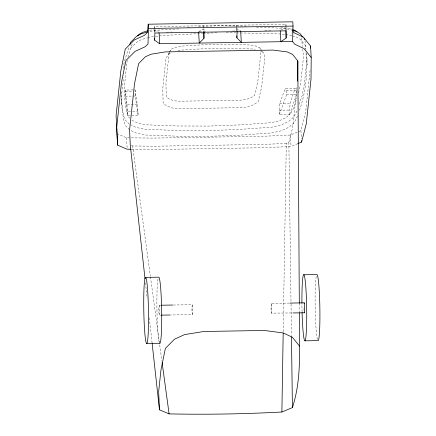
<?xml version="1.0" encoding="UTF-8"?>
<svg xmlns="http://www.w3.org/2000/svg" width="436" height="436" viewBox="0 0 436 436"><rect width="100%" height="100%" fill="white"/><g stroke="black" fill="none" stroke-linecap="round" stroke-linejoin="round"><path stroke-width="0.33" stroke-dasharray="2.18 1.64" d="M283.198 331.769L286.288 143.4L288.866 142.316L292.752 127.154L296.992 87.244M129.666 129.879L125.383 125.59L123.688 120.794L121.579 104.427L121.377 92.596M121.579 104.427L121.818 92.879L123.459 77.45M125.045 91.903L125.094 90.067L135.051 89.903L137.335 104.596L138.196 115.633L127.715 115.807L125.045 91.903L132.953 91.773M135.051 89.903L135.182 96.029L138.196 115.633M131.917 120.232L137.989 123.17L145.842 124.805L177.828 125.977L208.152 126.08L238.606 124.963L270.958 122.723L279.187 120.821L285.902 117.671L289.777 114.352L289.531 110.063L290.136 103.294L295.096 88.497L285.144 88.661L279.721 103.468L279.078 110.232L279.329 114.526L289.777 114.352L290.605 113.676L293.128 109.109L296.976 97.789M123.486 68.376L124.124 62.337L129.018 46.99M127.176 60.173L124.625 84.197L124.396 95.664L126.489 111.883L128.048 116.379L129.77 118.091M154.23 32.406L154.529 26.58L285.967 24.389L286.338 30.825M169.119 52.952L165.931 82.971L166.285 97.005L169.348 99.114L174.302 100.798L179.817 101.207L240.002 100.204L245.626 99.615L250.956 97.757L254.482 95.533L257.823 81.439L261.011 51.421M203.558 27.746L203.77 25.757L203.879 27.691M236.53 31.174L236.585 26.536M285.673 30.22L285.967 24.389M292.115 28.166L292.109 33.436M306.35 53.388L306.988 59.296L304.35 84.115L302.132 95.702L298.682 105.85M306.988 59.296C307.048 76.638 305.244 94.536 299.227 110.935M310.072 70.349L305.598 112.434L300.933 130.631L301.401 138.708M298.682 92.764L300.895 81.26L303.516 56.576L302.72 49.246M127.922 57.187L132.424 43.289M289.777 114.352L296.415 94.601L296.169 90.312L295.096 88.497M296.96 110.924L293.804 117.066L288.594 121.513L281.084 125.039L271.808 127.176L238.824 129.476L208.141 130.615L177.588 130.495L144.981 129.285L136.125 127.448L131.034 124.985M297.505 116.014L294.137 122.783L288.926 127.23L281.411 130.756L272.135 132.893L239.157 135.193L208.468 136.332L177.915 136.212L145.308 135.007L136.457 133.171L130.233 130.157M279.329 114.526L286.528 94.765L286.278 90.475L285.144 88.661M169.435 52.353L171.016 49.355L174.727 47.573L180.264 46.227A284 141.569 -3.3 0 1 251.261 45.044L256.531 46.211L259.878 47.873L261.867 50.538M160.568 305.233C157.908 303.761 158.121 316.71 160.731 315.152M159.385 315.173L159.658 310.209L159.222 305.255M173.348 305.02L192.178 304.71L191.911 309.674L192.347 314.628L170.819 314.983M192.347 314.628L192.614 309.664L192.178 304.71M289.444 303.091L271.285 303.391L271.012 308.356L271.356 313.135L292.97 312.955M271.448 313.31L271.715 308.345L271.285 303.391M169.19 52.614L165.974 58.549L162.759 88.813L163.151 103.425L167.102 106.15L173.103 108.199L179.665 108.684L240.443 107.67L247.13 106.967L253.589 104.711L258.139 101.844L261.638 87.167L264.854 56.903L263.464 52.663L262.265 51.067M169.495 52.075L171.016 49.355M130.773 48.233L136.822 42.118L141.433 39.562L147.15 37.91M198.603 31.626L203.416 29.07L203.53 31.06M168.274 54.249L171.01 52.925M116.892 133.694L126.522 137.781L153.401 138.092L263.355 136.261L290.398 135.051L300.933 130.631M131.885 149.275L154.061 149.532L264.014 147.7L291.057 146.491L297.875 143.635M280.806 30.046L285.558 28.264M149.603 30.313L155.374 29.425M147.788 37.725L150.327 36.989L154.9 36.45M178.041 50.685L179.855 50.238A290.409 144.768 -3.3 0 1 252.695 49.028L255.229 49.595M158.628 29.038L159.93 28.885M150 31.267L163.059 29.73L179.283 28.901M155.554 36.373L163.391 35.447L202.593 33.447M187.611 27.25L190.325 27.114M198.467 26.7L218.823 25.659L246.438 26.155M203.269 33.414L217.466 32.689M286.288 143.4L263.971 144.398L154.813 146.218L132.631 145.956L131.449 145.455M166.536 32.16L173.332 32.046M199.285 31.615L202.675 31.556M203.258 31.55L205.389 31.512M232.502 31.06L238.628 30.961M264.794 30.525L271.497 30.411M286.278 90.475L296.169 90.312M125.29 96.193L135.182 96.029M286.528 94.765L296.415 94.601M125.094 90.067L126.92 104.771L137.335 104.596M279.721 103.468L290.136 103.294M126.92 104.771L127.47 111.518L132.054 111.442M132.708 111.431L137.95 111.344M279.078 110.232L289.531 110.063M256.521 27.539L274.86 27.871L287.635 28.978L292.147 30.209M226.284 32.705L235.794 32.88M236.476 32.891L275.187 33.588L285.275 34.466M280.779 27.239L286.152 27.708L293.602 29.746M285.951 34.52L291.831 35.752M292.48 35.932L296.344 36.989L300.431 39.398L305.195 45.328L305.62 49.268M154.115 30.449L159.053 32.286M260.69 51.274L263.464 52.663M236.377 28.52L240.127 30.624M129.334 124.162L125.056 119.873L123.361 115.077L121.246 98.71M259.878 47.873L260.445 49.65M132.631 145.956L150.36 276.211M150.447 276.887L161.838 360.572M145.46 282.784L147.172 298.322M149.335 317.915L152.088 342.914M305.009 40.924L305.925 49.453M305.974 52.549L307.315 65.019M301.494 37.916L302.431 46.581M290.398 135.051L291.057 146.491M236.726 25.212L236.841 27.141M236.873 27.784L237.097 31.648M203.917 28.335L204.141 32.193M154.529 26.58L154.9 33.011M127.47 111.518L127.715 115.807M126.522 137.781L127.181 149.221M304.061 310.285L303.974 307.811M288.866 142.316L291.03 303.521M291.035 304.203L291.455 335.491M299.309 303.271L299.363 312.122M302.061 311.811A33.027 2.344 89 0 1 301.93 303.854M317.43 339.502A33.027 2.344 89 0 1 315.163 307.631A33.027 2.344 89 0 1 316.373 275.71M159.227 342.135A33.027 2.344 89 0 1 156.955 310.258A33.027 2.344 89 0 1 158.164 278.342"/><path stroke-width="0.65" d="M297.641 81.156L297.815 60.936L292.523 54.364L287.319 51.944L273.334 50.091L165.489 51.889L151.063 54.206L145.324 56.816L138.621 63.585L134.49 83.87L129.601 129.868L130.266 144.954L145.014 278.729M299.368 312.803C298.992 344.424 302.393 376.987 292.42 407.589L281.885 412.009A766.477 382.078 -3.3 0 1 169.097 413.889L159.462 409.802L152.164 343.59M310.53 48.064L310.552 46.036L303.336 37.12L294.12 32.814L292.649 30.989M310.552 46.036L311.211 57.476L311.015 79.118L306.257 123.873L301.592 142.071L297.875 143.635M281.885 412.009L283.177 333.126M311.211 57.476L303.996 48.559L294.78 44.254L292.572 41.513L293.041 26.089L292.79 21.8L148.229 24.203L148.48 28.493L148.011 43.922L145.21 46.739L135.046 51.372L125.911 60.555L121.497 82.268L116.744 127.029L117.551 145.134L127.181 149.221L131.214 149.265M292.572 41.513L159.712 43.725L154.682 40.232L154.9 33.011L286.338 30.825L286.12 38.046L280.871 41.709L280.25 30.94M198.642 32.297L199.263 43.066L203.95 38.363L204.141 32.193M240.661 30.929L241.321 42.368L236.912 37.818L237.097 31.648M148.229 24.203L147.352 32.477L144.55 35.3L134.386 39.927L125.252 49.115L120.837 70.828L116.085 115.589L117.551 145.134M304.077 303.516L304.241 302.846L290.114 303.08M129.835 44.428L130.446 42.51L136.49 36.401L141.106 33.845L147.455 32.002M292.97 312.955L304.404 312.765L304.677 307.8L304.241 302.846M137.64 35.801L139.03 34.384L142.91 32.253L147.777 30.842M148.48 28.493L293.041 26.089M145.57 277.394L158.753 277.176A33.027 2.344 89 0 1 161.058 293.673A33.027 2.344 89 0 1 160.949 338.805A33.027 2.344 89 0 1 159.854 343.225M303.778 274.762L316.961 274.544A33.027 2.344 89 0 1 319.855 307.538A33.027 2.344 89 0 1 318.057 340.592L304.873 340.848M161.238 305.222L172.672 305.031M161.402 315.141L170.149 314.999M146.67 343.47A33.027 2.344 89 0 0 147.875 293.913A33.027 2.344 89 0 0 143.815 293.968A33.027 2.344 89 0 0 146.67 343.47L159.854 343.257M292.79 30.384L296.011 31.267L300.099 33.676L302.878 37.136M293.602 29.746L297.041 31.757M299.576 346.157L292.36 337.241L283.149 332.935L264.456 330.472L203.944 331.48L184.662 334.576L174.498 339.203L165.364 348.391L160.949 370.104L158.655 391.697L159.462 409.802M304.072 38.619L304.868 39.611M304.404 312.765L304.219 312.1M162.116 362.594L169.097 413.889M301.516 140.724L301.592 142.071M285.705 30.874L286.12 38.046M236.797 35.823L236.912 37.818M203.568 31.724L203.95 38.363M159.091 32.956L159.712 43.725M154.567 38.275L154.682 40.232M291.471 336.854L292.42 407.589M297.815 60.936L299.309 303.271M301.925 303.205A33.027 2.344 89 0 1 305.129 280.01A33.027 2.344 89 0 1 306.056 335.589A33.027 2.344 89 0 1 302.077 312.492"/></g></svg>
